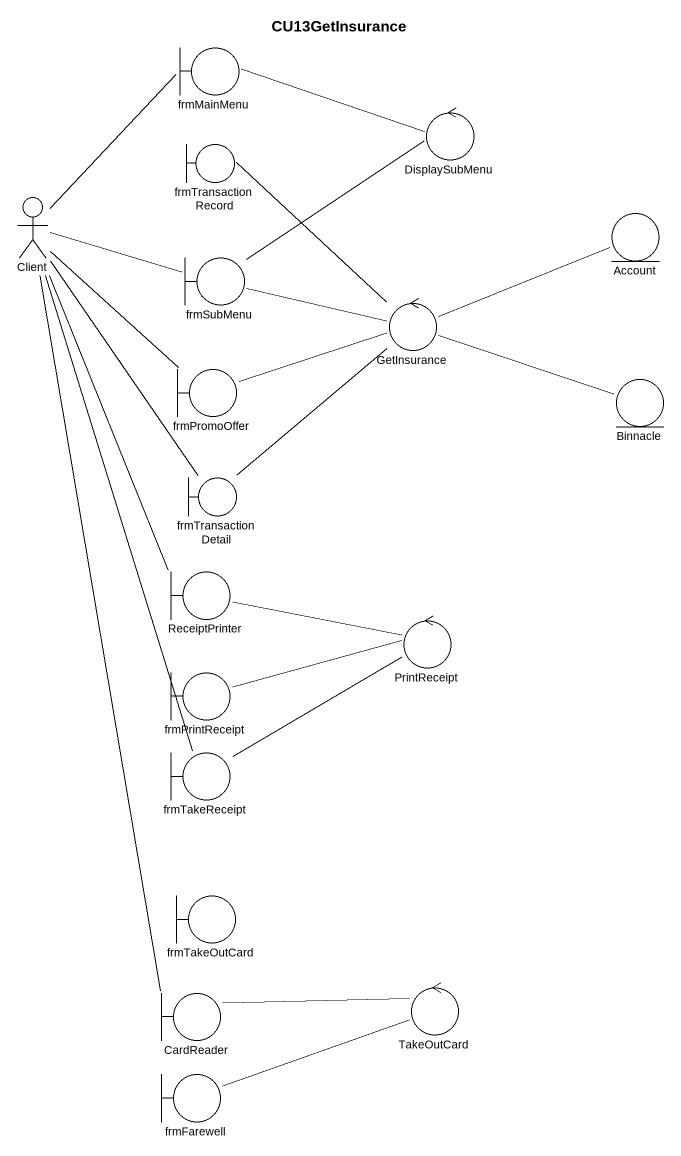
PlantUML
@startuml
title CU13GetInsurance
boundary frmMainMenu
boundary frmTransactionRecord
control DisplaySubMenu
actor Client
entity Account
boundary frmSubMenu
control GetInsurance
boundary frmPromoOffer
entity Binnacle
boundary frmTransactionDetail
boundary ReceiptPrinter
control PrintReceipt
boundary frmPrintReceipt
boundary frmTakeReceipt
boundary frmTakeOutCard
boundary CardReader
control TakeOutCard
boundary frmFarewell
frmMainMenu -right- DisplaySubMenu
Client -up- frmMainMenu
Client -right- frmSubMenu
Client -- frmPromoOffer
Client -- frmTransactionDetail
Client -- ReceiptPrinter
Client -- frmTakeReceipt
Client -- CardReader
frmSubMenu -up- DisplaySubMenu
frmSubMenu -right- GetInsurance
GetInsurance -up- frmTransactionRecord
GetInsurance -right- Account
GetInsurance -left- frmPromoOffer
GetInsurance -right- Binnacle
GetInsurance -- frmTransactionDetail
ReceiptPrinter -right- PrintReceipt
PrintReceipt -left- frmPrintReceipt
PrintReceipt -left- frmTakeReceipt
CardReader -right- TakeOutCard
TakeOutCard -left- frmFarewell
@enduml
